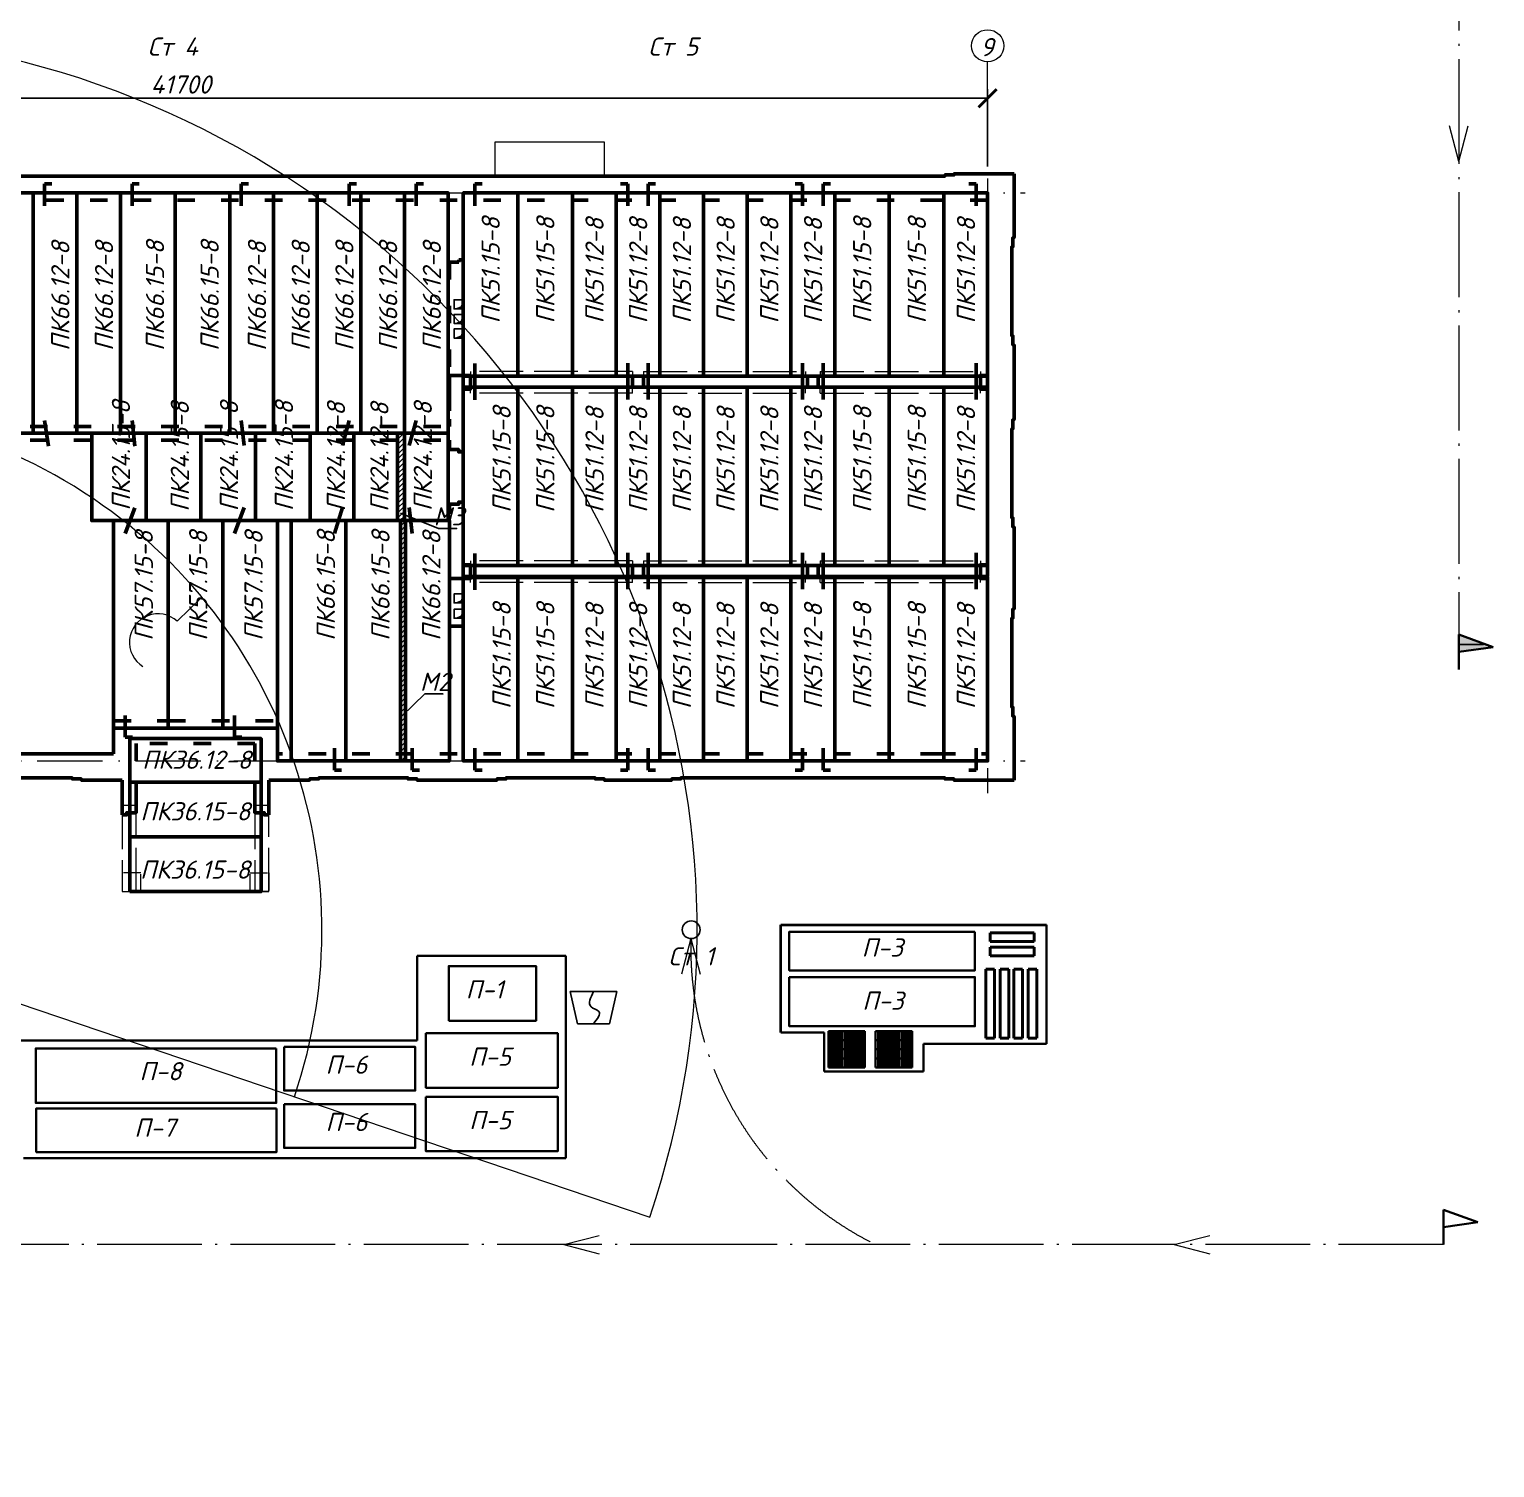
# Model space of a CAD drawing. Header units: millimetres. Extents: x 302528 to 620428, y -80391 to 59551.
# Drawn here: x 374466 to 394583, y 29851 to 49603 of the extents above; entities that cross this region are included whole.
import ezdxf
from ezdxf.enums import TextEntityAlignment as Align

# ---------------------------------------------------------------- set-up
doc = ezdxf.new("R2010")
doc.units = ezdxf.units.MM
doc.header["$MEASUREMENT"] = 0
for name, pattern in [('ACAD_ISO02W100', [15, 12, -3]), ('ACAD_ISO03W100', [30, 12, -18]), ('ACAD_ISO04W100', [30.5, 24, -3, 0.5, -3]), ('ACAD_ISO10W100', [18, 12, -3, 0, -3])]:
    doc.linetypes.add(name, pattern=pattern)
for name, color, linetype, lineweight in [('Заливка', 183, 'Continuous', 9), ('контур', 90, 'Continuous', 30), ('Перегородки', 114, 'Continuous', 30), ('Плита', 30, 'Continuous', 50), ('Пунктир', 215, 'ACAD_ISO02W100', 9), ('Стена', 150, 'Continuous', 50), ('Текст', 251, 'Continuous', 9), ('Эксковатор', 1, 'Continuous', 30)]:
    doc.layers.add(name, color=color, linetype=linetype, lineweight=lineweight)
doc.layers.add('сплошная тонкая', color=2, linetype='Continuous')
doc.styles.get("Standard").update_dxf_attribs({"font": 'isocpeui.ttf', "height": 300})
doc.styles.add('Италик', font='isocpeui.ttf')
doc.dimstyles.new('1-100', dxfattribs={"dimscale": 100, "dimtxt": 3, "dimasz": 2.5, "dimexe": 1.25, "dimexo": 0.625, "dimtad": 1, "dimdec": 0, "dimrnd": 5, "dimtxsty": 'Standard', "dimblk": 'ARCHTICK', "dimcen": 2.5, "dimadec": 0, "dimazin": 0, "dimtfac": 1, "dimtdec": 0, "dimtmove": 1, "dimatfit": 2, "dimfxl": 1, "dimarcsym": 0})

# ---------------------------------------------------------------- blocks, each defined once
blk = doc.blocks.new('A$C43E45CD4')
at = {"lineweight": 15, "ltscale": 100}
blk.add_line((0, 0), (187, 433), dxfattribs=at)
blk.add_arc((319, 802), 392, 250.2924, 80.6712, dxfattribs=at)
blk = doc.blocks.new('_ArchTick')
at = {"color": 0, "const_width": 0.15}
blk.add_lwpolyline([(-0.5, -0.5), (0.5, 0.5)], dxfattribs=at)
blk = doc.blocks.new('1.2')
at = {"lineweight": 40, "ltscale": 100}
for p, q in [((276117, -618764), (275997, -618764)), ((275997, -618764), (275997, -619364)), ((276117, -619364), (276117, -618764)), ((276313, -618764), (276193, -618764)), ((276193, -618764), (276193, -619364)), ((276313, -619364), (276313, -618764)), ((275997, -619364), (276117, -619364)), ((276193, -619364), (276313, -619364))]:
    blk.add_line(p, q, dxfattribs=at)
blk = doc.blocks.new('1.9')
at = {"lineweight": 40, "ltscale": 100}
for p, q in [((275605, -618414), (275725, -618414)), ((275605, -618414), (275605, -619364)), ((275725, -619364), (275725, -618414)), ((275801, -618414), (275921, -618414)), ((275801, -618414), (275801, -619364)), ((275921, -619364), (275921, -618414)), ((275605, -619364), (275725, -619364)), ((275801, -619364), (275921, -619364))]:
    blk.add_line(p, q, dxfattribs=at)
blk = doc.blocks.new('*D334')
at = {"color": 0, "linetype": 'ByBlock', "lineweight": -2, "transparency": 16777216}
for p, q in [((414543, 39257), (414991, 38295)), ((405870, 34192), (414938, 38408)), ((405475, 35041), (405923, 34078))]:
    blk.add_line(p, q, dxfattribs=at)
at = {"layer": 'Defpoints', "color": 0, "linetype": 'ByBlock', "lineweight": 9, "transparency": 16777216}
for p in [(414517, 39314), (414938, 38408), (405449, 35098)]:
    blk.add_point(p, dxfattribs=at)
at = {"color": 0, "linetype": 'ByBlock', "lineweight": -2, "transparency": 16777216, "xscale": 250, "yscale": 250, "zscale": 250}
for p, rotation in [((414938, 38408), 24.93886490846336), ((405870, 34192), 204.9388649084634)]:
    blk.add_blockref('_ArchTick', p, dxfattribs=dict(at, rotation=rotation))
at = {"color": 0, "linetype": 'ByBlock', "lineweight": 9, "transparency": 16777216, "insert": (410334, 36451), "char_height": 250, "width": 84090.91, "attachment_point": 5, "rotation": 24.9389, "style": 'Италик'}
blk.add_mtext('{\\fISOCPEUR|b0|i0|c204|p34;\\H0.83333x;6600}', dxfattribs=at)
blk = doc.blocks.new('*D360')
at = {"color": 0, "linetype": 'ByBlock', "lineweight": -2, "transparency": 16777216}
for p, q in [((366772, 47718), (366772, 48781)), ((387622, 47718), (387622, 48781)), ((366772, 48656), (387622, 48656))]:
    blk.add_line(p, q, dxfattribs=at)
at = {"layer": 'Defpoints', "color": 0, "linetype": 'ByBlock', "lineweight": 9, "transparency": 16777216}
for p in [(387622, 48656), (366772, 47656), (387622, 47656)]:
    blk.add_point(p, dxfattribs=at)
at = {"color": 0, "linetype": 'ByBlock', "lineweight": -2, "transparency": 16777216, "xscale": 250, "yscale": 250, "zscale": 250, "rotation": 180}
blk.add_blockref('_ArchTick', (366772, 48656), dxfattribs=at)
at = {"color": 0, "linetype": 'ByBlock', "lineweight": -2, "transparency": 16777216, "xscale": 250, "yscale": 250, "zscale": 250}
blk.add_blockref('_ArchTick', (387622, 48656), dxfattribs=at)
at = {"color": 0, "linetype": 'ByBlock', "lineweight": 9, "transparency": 16777216, "insert": (376547, 48845), "char_height": 300, "attachment_point": 5, "style": 'Италик'}
blk.add_mtext('{\\H0.83333x;41700}', dxfattribs=at)

msp = doc.modelspace()

# ---------------------------------------------------------------- hatches: boundary and pattern name
at = {"layer": 'Заливка'}
h = msp.add_hatch(dxfattribs=at)
h.set_pattern_fill('ANSI31', color=256, scale=15, style=0)
h.set_pattern_definition([(45, (241561.858, -46172.123), (-33.67596, 33.67596), [])])
h.paths.add_polyline_path([(379617.309, 43960.842), (379522.309, 43960.842), (379522.289, 42950.967), (379617.309, 42950.842)])
h.paths.add_polyline_path([(379617.309, 44055.842), (379522.309, 44055.842), (379522.309, 43960.842), (379617.309, 43960.842)])
h.paths.add_polyline_path([(379617.309, 42855.842), (379617.309, 42950.842), (379522.289, 42950.967), (379522.309, 42855.842)])
h = msp.add_hatch(dxfattribs=at)
h.set_pattern_fill('ANSI31', color=256, scale=15, style=0)
h.set_pattern_definition([(45, (241576.858, -46172.123), (-33.67596, 33.67596), [])])
h.paths.add_polyline_path([(379562.309, 39555.842), (379632.309, 39555.842), (379632.309, 42760.842), (379562.309, 42760.842)])
h.paths.add_polyline_path([(379632.309, 42855.842), (379562.309, 42855.842), (379562.309, 42760.842), (379632.309, 42760.842)])
at = {"layer": 'Перегородки', "linetype": 'ByBlock', "ltscale": 10}
msp.add_hatch(color=256, dxfattribs=at).paths.add_polyline_path([(394560.321, 41119.309), (394091.204, 41292.239), (394091.204, 41052.724)])

# ---------------------------------------------------------------- linework, layer by layer
at = {"linetype": 'ACAD_ISO04W100', "lineweight": 9, "ltscale": 60}
msp.add_line((394091.204, 51024.334), (394091.204, 40813.209), dxfattribs=at)
at = {"color": 0, "linetype": 'ByBlock', "lineweight": 9}
msp.add_line((387622.309, 48655.842), (387622.309, 49155.842), dxfattribs=at)
at = {"color": 0, "linetype": 'ACAD_ISO10W100', "lineweight": 9, "ltscale": 75}
for p, q in [((387622.309, 47555.842), (387622.309, 39112.261)), ((366472.309, 47355.842), (388137.161, 47355.842)), ((366472.309, 39555.842), (388137.161, 39555.842))]:
    msp.add_line(p, q, dxfattribs=at)
at = {"lineweight": 15, "ltscale": 100}
msp.add_line((371332.638, 37238.342), (382982.802, 33293.339), dxfattribs=at)
at = {"lineweight": 35, "ltscale": 100}
for p, q in [((384781.753, 37305.713), (388430.789, 37305.713)), ((384781.753, 35827.118), (384781.753, 37305.713))]:
    msp.add_line(p, q, dxfattribs=at)
at = {"lineweight": 30, "ltscale": 100}
for p, q in [((388430.789, 35673.223), (388430.789, 37305.713)), ((381832.867, 36881.591), (379791.336, 36881.591)), ((379791.336, 36881.591), (379791.336, 35719.28)), ((381832.867, 35756.587), (381832.867, 36881.591)), ((385378.46, 35827.118), (384781.753, 35827.118)), ((385378.46, 35293.633), (385378.46, 35827.118)), ((372570.788, 35719.28), (379791.336, 35719.28)), ((381832.867, 35756.587), (381832.867, 34103.733)), ((388430.789, 35673.223), (386742.014, 35673.223)), ((386742.014, 35673.223), (386742.014, 35290.57)), ((386742.014, 35290.57), (385378.46, 35293.728)), ((381832.867, 34103.733), (374385.5, 34103.733))]:
    msp.add_line(p, q, dxfattribs=at)
at = {"ltscale": 25}
for p, q in [((381891.132, 36389.258), (382531.132, 36389.258)), ((381891.132, 36389.258), (381991.132, 35947.99)), ((382531.132, 36389.258), (382431.132, 35947.99)), ((381991.132, 35947.99), (382431.132, 35947.99))]:
    msp.add_line(p, q, dxfattribs=at)
at = {"color": 7, "lineweight": 30, "ltscale": 25}
for p, q in [((385936.692, 35847.184), (385436.692, 35847.184)), ((385436.692, 35847.184), (385936.692, 35847.184)), ((385436.692, 35347.184), (385436.692, 35847.184)), ((385469.192, 35347.184), (385469.192, 35847.184)), ((385501.692, 35347.184), (385501.692, 35847.184)), ((385534.192, 35347.184), (385534.192, 35847.184)), ((385566.692, 35347.184), (385566.692, 35847.184)), ((385599.192, 35347.184), (385599.192, 35847.184)), ((385631.692, 35347.184), (385631.692, 35847.184)), ((385664.192, 35347.184), (385664.192, 35847.184)), ((385696.692, 35347.184), (385696.692, 35847.184)), ((385729.192, 35347.184), (385729.192, 35847.184)), ((385761.692, 35347.184), (385761.692, 35847.184)), ((385794.192, 35347.184), (385794.192, 35847.184)), ((385826.692, 35347.184), (385826.692, 35847.184)), ((385859.192, 35347.184), (385859.192, 35847.184)), ((385891.692, 35347.184), (385891.692, 35847.184)), ((385924.192, 35347.184), (385924.192, 35847.184)), ((385936.692, 35847.184), (385936.692, 35347.184)), ((386584.433, 35847.407), (386084.433, 35847.407)), ((386084.433, 35847.407), (386584.433, 35847.407)), ((386084.433, 35347.407), (386084.433, 35847.407)), ((386116.933, 35347.407), (386116.933, 35847.407)), ((386149.433, 35347.407), (386149.433, 35847.407)), ((386181.933, 35347.407), (386181.933, 35847.407)), ((386214.433, 35347.407), (386214.433, 35847.407)), ((386246.933, 35347.407), (386246.933, 35847.407)), ((386279.433, 35347.407), (386279.433, 35847.407)), ((386311.933, 35347.407), (386311.933, 35847.407)), ((386344.433, 35347.407), (386344.433, 35847.407)), ((386376.933, 35347.407), (386376.933, 35847.407)), ((386409.433, 35347.407), (386409.433, 35847.407)), ((386441.933, 35347.407), (386441.933, 35847.407)), ((386474.433, 35347.407), (386474.433, 35847.407)), ((386506.933, 35347.407), (386506.933, 35847.407)), ((386539.433, 35347.407), (386539.433, 35847.407)), ((386571.933, 35347.407), (386571.933, 35847.407)), ((386584.433, 35847.407), (386584.433, 35347.407)), ((385436.692, 35722.184), (385936.692, 35722.184)), ((386084.433, 35722.407), (386584.433, 35722.407)), ((385436.692, 35597.184), (385936.692, 35597.184)), ((385436.692, 35472.184), (385936.692, 35472.184)), ((386084.433, 35597.407), (386584.433, 35597.407)), ((386084.433, 35472.407), (386584.433, 35472.407)), ((385936.692, 35347.184), (385436.692, 35347.184)), ((386584.433, 35347.407), (386084.433, 35347.407))]:
    msp.add_line(p, q, dxfattribs=at)
at = {"color": 0, "linetype": 'ACAD_ISO04W100', "lineweight": 9, "ltscale": 60}
for p, q in [((384156.612, 32914.53), (364011.325, 32914.53)), ((393880.634, 32914.53), (383868.076, 32914.53))]:
    msp.add_line(p, q, dxfattribs=at)
for points in [[(380422.309, 45763.402), (380422.309, 45888.402), (380297.309, 45888.402), (380297.309, 45763.402)], [(380422.309, 45763.402), (380422.309, 45888.402), (380297.309, 45888.402), (380297.309, 45763.402)], [(380422.309, 45563.402), (380422.309, 45688.402), (380297.309, 45688.402), (380297.309, 45563.402)], [(380422.309, 45563.402), (380422.309, 45688.402), (380297.309, 45688.402), (380297.309, 45563.402)], [(380422.309, 45363.402), (380422.309, 45488.402), (380297.309, 45488.402), (380297.309, 45363.402)], [(380422.309, 45363.402), (380422.309, 45488.402), (380297.309, 45488.402), (380297.309, 45363.402)], [(380422.309, 41725.185), (380422.309, 41850.185), (380297.309, 41850.185), (380297.309, 41725.185)], [(380422.309, 41725.185), (380422.309, 41850.185), (380297.309, 41850.185), (380297.309, 41725.185)], [(380422.309, 41515.113), (380422.309, 41640.113), (380297.309, 41640.113), (380297.309, 41515.113)], [(380422.309, 41515.113), (380422.309, 41640.113), (380297.309, 41640.113), (380297.309, 41515.113)]]:
    msp.add_lwpolyline(points, close=True)
for points in [[(380085.041, 42748.211), (380335.244, 42748.211), (380335.244, 42748.211)], [(379896.295, 40476.026), (380146.498, 40476.026), (380146.498, 40476.026)]]:
    msp.add_lwpolyline(points)
at = {"color": 7, "lineweight": 30, "ltscale": 100}
for points in [[(387448.059, 37211.026), (384898.059, 37211.026), (384898.059, 36680.026), (387448.059, 36680.026), (387448.059, 37211.026)], [(384898.059, 36588.409), (384898.059, 35913.409), (387448.059, 35913.409), (387448.059, 36588.409), (384898.059, 36588.409)]]:
    msp.add_lwpolyline(points, dxfattribs=at)
at = {"lineweight": 30, "ltscale": 100}
for points in [[(380223.983, 35988.408), (380223.983, 36738.408), (381423.983, 36738.408), (381423.983, 35988.408)], [(379911.589, 35817.681), (381721.589, 35817.681), (381721.589, 35067.681), (379911.589, 35067.681)], [(377855.521, 35609.864), (377855.521, 34859.864), (374555.521, 34859.864), (374555.521, 35609.864)], [(377964.083, 35629.57), (379764.083, 35629.57), (379764.083, 35029.57), (377964.083, 35029.57)], [(377964.083, 34843.225), (379764.083, 34843.225), (379764.083, 34243.225), (377964.083, 34243.225)], [(379911.589, 34945.761), (381721.589, 34945.761), (381721.589, 34195.761), (379911.589, 34195.761)], [(377861.735, 34784.835), (377861.735, 34184.835), (374561.735, 34184.835), (374561.735, 34784.835)]]:
    msp.add_lwpolyline(points, close=True, dxfattribs=at)
at = {"color": 0, "linetype": 'ByBlock', "lineweight": 9}
msp.add_circle((387622.309, 49376.79), 220.948, dxfattribs=at)
at = {"color": 0, "lineweight": -3}
msp.add_circle((383552.594, 37238.342), 122.409, dxfattribs=at)
at = {"lineweight": 15, "ltscale": 100}
for radius, start, end in [(12300, 341.2928047, 212.532015), (7150, 341.292834, 212.5939003)]:
    msp.add_arc((371332.611, 37238.342), radius, start, end, dxfattribs=at)
at = {"linetype": 'ACAD_ISO04W100', "lineweight": 9, "ltscale": 60}
msp.add_arc((388088.647, 36993.176), 4542.673, 178.4502441, 243.8770988, dxfattribs=at)
at = {"ltscale": 25}
msp.add_open_spline([(382211.132, 36389.258), (382170.341, 36306.485), (382105.777, 36175.473), (382349.198, 36123.997), (382262.816, 36013.877), (382211.132, 35947.99)], degree=3, knots=[0, 0, 0, 0, 212.012520396, 335.571784174, 519.620032067, 519.620032067, 519.620032067, 519.620032067], dxfattribs=at)
for points in [[(380297.309, 45763.402), (380422.309, 45763.402), (380386.954, 45798.757), (380422.309, 45888.402)], [(380297.309, 45763.402), (380422.309, 45763.402), (380386.954, 45798.757), (380422.309, 45888.402)], [(380297.309, 45563.402), (380422.309, 45563.402), (380386.954, 45598.757), (380422.309, 45688.402)], [(380297.309, 45563.402), (380422.309, 45563.402), (380386.954, 45598.757), (380422.309, 45688.402)], [(380297.309, 45363.402), (380422.309, 45363.402), (380386.954, 45398.757), (380422.309, 45488.402)], [(380297.309, 45363.402), (380422.309, 45363.402), (380386.954, 45398.757), (380422.309, 45488.402)], [(380297.309, 41725.185), (380422.309, 41725.185), (380386.954, 41760.54), (380422.309, 41850.185)], [(380297.309, 41725.185), (380422.309, 41725.185), (380386.954, 41760.54), (380422.309, 41850.185)], [(380297.309, 41515.113), (380422.309, 41515.113), (380386.954, 41550.468), (380422.309, 41640.113)], [(380297.309, 41515.113), (380422.309, 41515.113), (380386.954, 41550.468), (380422.309, 41640.113)]]:
    msp.add_solid(points)
at = {"layer": 'контур', "color": 0, "linetype": 'ACAD_ISO04W100', "lineweight": 9, "ltscale": 60}
for p, q in [((394091.204, 47789.334), (393964.071, 48277.036)), ((394091.204, 47789.334), (394218.337, 48277.036)), ((383547.636, 37116.033), (383420.503, 36628.331)), ((383547.636, 37116.033), (383674.768, 36628.331)), ((381802.618, 32914.53), (382290.32, 33041.663)), ((390183.166, 32914.53), (390670.868, 33041.663)), ((381802.618, 32914.53), (382290.32, 32787.397)), ((390183.166, 32914.53), (390670.868, 32787.397))]:
    msp.add_line(p, q, dxfattribs=at)
at = {"layer": 'Плита'}
for p, q in [((374676.059, 47480.141), (374776.059, 47480.141)), ((375876.059, 47480.141), (375976.059, 47480.141)), ((377376.059, 47480.141), (377476.059, 47480.141)), ((378858.559, 47480.141), (378958.559, 47480.141)), ((379776.059, 47480.141), (379876.059, 47480.141)), ((380581.059, 47480.141), (380681.059, 47480.141)), ((382681.059, 47480.141), (382581.059, 47480.141)), ((382963.559, 47480.141), (383063.559, 47480.141)), ((385081.059, 47480.141), (384981.059, 47480.141)), ((385363.559, 47480.141), (385463.559, 47480.141)), ((387463.559, 47480.141), (387363.559, 47480.141)), ((380581.059, 44512.915), (380581.059, 45012.915)), ((382681.059, 44519.988), (382681.059, 45019.988)), ((382963.559, 44519.988), (382963.559, 45019.988)), ((385081.059, 44519.988), (385081.059, 45019.988)), ((385363.559, 44519.988), (385363.559, 45019.988)), ((387463.559, 44519.988), (387463.559, 45019.988)), ((374731.059, 43880.842), (374676.059, 44230.842)), ((378653.559, 42680.842), (378763.559, 43038.794)), ((380581.059, 41905.842), (380581.059, 42405.842)), ((382681.059, 41912.915), (382681.059, 42412.915)), ((382963.559, 41912.915), (382963.559, 42412.915)), ((385081.059, 41912.915), (385081.059, 42412.915)), ((385363.559, 41912.915), (385363.559, 42412.915)), ((387463.559, 41912.915), (387463.559, 42412.915)), ((375781.059, 39881.543), (375881.059, 39881.543)), ((377282.059, 39881.543), (377382.059, 39881.543)), ((378653.559, 39431.543), (378753.559, 39431.543)), ((379721.059, 39431.543), (379821.059, 39431.543)), ((380581.059, 39431.543), (380681.059, 39431.543)), ((382681.059, 39431.543), (382581.059, 39431.543)), ((382963.559, 39431.543), (383063.559, 39431.543)), ((385081.059, 39431.543), (384981.059, 39431.543)), ((385363.559, 39431.543), (385463.559, 39431.543)), ((387463.559, 39431.543), (387363.559, 39431.543))]:
    msp.add_line(p, q, dxfattribs=at)
at = {"layer": 'Плита', "linetype": 'ByBlock'}
for p, q in [((375913.559, 43880.842), (375876.059, 44230.842)), ((377413.559, 43888.794), (377376.059, 44230.842)), ((378763.559, 43888.794), (378858.559, 44230.842)), ((379681.059, 43888.794), (379776.059, 44230.842)), ((375780.559, 42680.842), (375913.559, 43030.842)), ((377281.559, 42680.842), (377413.559, 43038.794)), ((379721.059, 42680.842), (379681.059, 43038.794))]:
    msp.add_line(p, q, dxfattribs=at)
at = {"layer": 'Плита', "lineweight": 9}
msp.add_lwpolyline([(380859.809, 47565.842), (380859.809, 48055.842), (382359.809, 48055.842), (382359.809, 47565.842)], dxfattribs=at)
at = {"layer": 'Плита'}
for points in [[(374676.059, 47480.141), (374676.059, 47180.842)], [(375876.059, 47480.141), (375876.059, 47180.842)], [(377376.059, 47480.141), (377376.059, 47180.842)], [(378858.559, 47480.141), (378858.559, 47180.842)], [(379776.059, 47480.141), (379776.059, 47180.842)], [(380581.059, 47480.141), (380581.059, 47180.842)], [(382681.059, 47480.141), (382681.059, 47180.842)], [(382963.559, 47480.141), (382963.559, 47180.842)], [(385081.059, 47480.141), (385081.059, 47180.842)], [(385363.559, 47480.141), (385363.559, 47180.842)], [(387463.559, 47480.141), (387463.559, 47180.842)], [(380422.309, 44837.915), (380422.309, 44687.915)], [(382747.309, 44687.915), (380422.309, 44687.915)], [(382747.309, 44837.915), (380522.309, 44837.915)], [(382897.309, 44837.915), (385147.309, 44837.915)], [(382897.309, 44687.915), (385147.309, 44687.915)], [(385297.309, 44837.915), (387622.309, 44837.915)], [(385297.309, 44687.915), (387622.309, 44687.915)], [(387622.309, 44837.915), (387622.309, 44687.915)], [(379617.309, 44055.842), (379617.309, 42855.842)], [(379562.309, 42760.842), (379562.309, 39555.842), (379632.309, 39555.842), (379632.309, 42855.842), (379562.309, 42855.842)], [(382747.309, 42237.915), (380422.309, 42237.915)], [(380422.309, 42237.915), (380422.309, 42087.915)], [(382747.309, 42087.915), (380422.309, 42087.915)], [(382897.309, 42237.915), (385147.309, 42237.915)], [(382897.309, 42087.915), (385147.309, 42087.915)], [(385297.309, 42237.915), (387622.309, 42237.915)], [(385297.309, 42087.915), (387622.309, 42087.915)], [(387622.309, 42237.915), (387622.309, 42087.915)], [(375781.059, 39881.543), (375781.059, 40180.842)], [(377282.059, 39881.543), (377282.059, 40180.842)], [(378653.559, 39431.543), (378653.559, 39730.842)], [(379721.059, 39431.543), (379721.059, 39730.842)], [(380581.059, 39431.543), (380581.059, 39730.842)], [(382681.059, 39431.543), (382681.059, 39730.842)], [(382963.559, 39431.543), (382963.559, 39730.842)], [(385081.059, 39431.543), (385081.059, 39730.842)], [(385363.559, 39431.543), (385363.559, 39730.842)], [(387463.559, 39431.543), (387463.559, 39730.842)]]:
    msp.add_lwpolyline(points, dxfattribs=at)
for points in [[(373917.309, 47355.842), (374517.309, 47355.842), (374517.309, 44055.842), (373917.309, 44055.842)], [(374517.309, 47355.842), (375117.309, 47355.842), (375117.309, 44055.842), (374517.309, 44055.842)], [(375117.309, 47355.842), (375717.309, 47355.842), (375717.309, 44055.842), (375117.309, 44055.842)], [(375717.309, 47355.842), (375717.309, 44055.842), (376467.309, 44055.842), (376467.309, 47355.842)], [(376467.309, 47355.842), (376467.309, 44055.842), (377217.309, 44055.842), (377217.309, 47355.842)], [(377217.309, 47355.842), (377817.309, 47355.842), (377817.309, 44055.842), (377217.309, 44055.842)], [(377817.309, 47355.842), (378417.309, 47355.842), (378417.309, 44055.842), (377817.309, 44055.842)], [(378417.309, 47355.842), (379017.309, 47355.842), (379017.309, 44055.842), (378417.309, 44055.842)], [(379017.309, 47355.842), (379617.309, 47355.842), (379617.309, 44055.842), (379017.309, 44055.842)], [(379617.309, 47355.842), (380217.309, 47355.842), (380217.309, 44055.842), (379617.309, 44055.842)], [(380422.309, 44837.915), (381172.309, 44837.915), (381172.309, 47355.842), (380422.309, 47355.842)], [(381172.309, 44837.915), (381922.309, 44837.915), (381922.309, 47355.842), (381172.309, 47355.842)], [(381922.309, 44837.915), (382522.309, 44837.915), (382522.309, 47355.842), (381922.309, 47355.842)], [(382522.309, 44837.915), (383122.309, 44837.915), (383122.309, 47355.842), (382522.309, 47355.842)], [(383122.309, 44837.915), (383722.309, 44837.915), (383722.309, 47355.842), (383122.309, 47355.842)], [(383722.309, 44837.915), (384322.309, 44837.915), (384322.309, 47355.842), (383722.309, 47355.842)], [(384322.309, 44837.915), (384922.309, 44837.915), (384922.309, 47355.842), (384322.309, 47355.842)], [(384922.309, 47355.842), (385522.309, 47355.842), (385522.309, 44837.915), (384922.309, 44837.915)], [(385522.309, 44837.915), (386272.309, 44837.915), (386272.309, 47355.842), (385522.309, 47355.842)], [(386272.309, 44837.915), (387022.309, 44837.915), (387022.309, 47355.842), (386272.309, 47355.842)], [(387022.309, 44837.915), (387622.309, 44837.915), (387622.309, 47355.842), (387022.309, 47355.842)], [(381172.309, 44687.915), (380422.309, 44687.915), (380422.309, 42237.915), (381172.309, 42237.915)], [(381172.309, 42237.915), (381922.309, 42237.915), (381922.309, 44687.915), (381172.309, 44687.915)], [(381922.309, 44687.915), (382522.309, 44687.915), (382522.309, 42237.915), (381922.309, 42237.915)], [(382522.309, 44687.915), (383122.309, 44687.915), (383122.309, 42237.915), (382522.309, 42237.915)], [(382747.309, 44687.915), (382897.309, 44687.915), (382897.309, 44837.915), (382747.309, 44837.915)], [(383122.309, 44687.915), (383722.309, 44687.915), (383722.309, 42237.915), (383122.309, 42237.915)], [(383722.309, 44687.915), (384322.309, 44687.915), (384322.309, 42237.915), (383722.309, 42237.915)], [(384322.309, 44687.915), (384922.309, 44687.915), (384922.309, 42237.915), (384322.309, 42237.915)], [(384922.309, 44687.915), (385522.309, 44687.915), (385522.309, 42237.915), (384922.309, 42237.915)], [(385147.309, 44687.915), (385297.309, 44687.915), (385297.309, 44837.915), (385147.309, 44837.915)], [(385522.309, 42237.915), (386272.309, 42237.915), (386272.309, 44687.915), (385522.309, 44687.915)], [(386272.309, 42237.915), (387022.309, 42237.915), (387022.309, 44687.915), (386272.309, 44687.915)], [(387022.309, 44687.915), (387622.309, 44687.915), (387622.309, 42237.915), (387022.309, 42237.915)], [(375322.309, 44055.842), (376072.309, 44055.842), (376072.309, 42855.842), (375322.309, 42855.842)], [(376072.309, 44055.842), (376822.309, 44055.842), (376822.309, 42855.842), (376072.309, 42855.842)], [(376822.309, 44055.842), (377572.309, 44055.842), (377572.309, 42855.842), (376822.309, 42855.842)], [(377572.309, 44055.842), (378322.309, 44055.842), (378322.309, 42855.842), (377572.309, 42855.842)], [(378322.309, 42855.842), (378922.309, 42855.842), (378922.309, 44055.842), (378322.309, 44055.842)], [(378922.309, 42855.842), (379522.309, 42855.842), (379522.309, 44055.842), (378922.309, 44055.842)], [(379617.309, 42855.842), (380217.309, 42855.842), (380217.309, 44055.842), (379617.309, 44055.842)], [(375622.309, 40005.842), (375622.309, 42855.842), (376372.309, 42855.842), (376372.309, 40005.842)], [(376372.309, 40005.842), (376372.309, 42855.842), (377122.309, 42855.842), (377122.309, 40005.842)], [(377122.309, 40005.842), (377122.309, 42855.842), (377872.309, 42855.842), (377872.309, 40005.842)], [(377872.309, 42855.842), (378062.309, 42855.842), (378062.309, 39555.842), (377872.309, 39555.842)], [(378062.309, 42855.842), (378812.309, 42855.842), (378812.309, 39555.842), (378062.309, 39555.842)], [(378812.309, 42855.842), (379562.309, 42855.842), (379562.309, 39555.842), (378812.309, 39555.842)], [(379632.309, 42855.842), (380232.309, 42855.842), (380232.309, 39555.842), (379632.309, 39555.842)], [(380422.309, 42073.768), (381172.309, 42073.768), (381172.309, 39555.842), (380422.309, 39555.842)], [(381172.309, 42073.768), (381922.309, 42073.768), (381922.309, 39555.842), (381172.309, 39555.842)], [(381922.309, 42073.768), (382522.309, 42073.768), (382522.309, 39555.842), (381922.309, 39555.842)], [(382522.309, 42073.768), (383122.309, 42073.768), (383122.309, 39555.842), (382522.309, 39555.842)], [(382747.309, 42087.915), (382897.309, 42087.915), (382897.309, 42237.915), (382747.309, 42237.915)], [(383122.309, 42073.768), (383722.309, 42073.768), (383722.309, 39555.842), (383122.309, 39555.842)], [(383722.309, 42073.768), (384322.309, 42073.768), (384322.309, 39555.842), (383722.309, 39555.842)], [(384322.309, 42073.768), (384922.309, 42073.768), (384922.309, 39555.842), (384322.309, 39555.842)], [(384922.309, 39555.842), (385522.309, 39555.842), (385522.309, 42073.768), (384922.309, 42073.768)], [(385147.309, 42087.915), (385297.309, 42087.915), (385297.309, 42237.915), (385147.309, 42237.915)], [(385522.309, 42073.768), (386272.309, 42073.768), (386272.309, 39555.842), (385522.309, 39555.842)], [(386272.309, 42073.768), (387022.309, 42073.768), (387022.309, 39555.842), (386272.309, 39555.842)], [(387022.309, 42073.768), (387622.309, 42073.768), (387622.309, 39555.842), (387022.309, 39555.842)], [(375847.309, 39262.915), (377647.309, 39262.915), (377647.309, 39862.915), (375847.309, 39862.915)], [(375847.309, 38512.915), (377647.309, 38512.915), (377647.309, 39262.915), (375847.309, 39262.915)], [(375847.309, 37762.915), (377647.309, 37762.915), (377647.309, 38512.915), (375847.309, 38512.915)]]:
    msp.add_lwpolyline(points, close=True, dxfattribs=at)
at = {"layer": 'Пунктир', "ltscale": 50}
for points in [[(382747.309, 44902.915), (380522.309, 44902.915), (380522.309, 44837.915)], [(382747.309, 44902.915), (382747.309, 44837.915)], [(382897.309, 44902.915), (385122.309, 44902.915), (385122.309, 44837.915)], [(382897.309, 44902.915), (382897.309, 44837.915)], [(385322.309, 44902.915), (387522.309, 44902.915), (387522.309, 44837.915)], [(385322.309, 44902.915), (385322.309, 44837.915)], [(382747.309, 44608.768), (380522.309, 44608.768), (380522.309, 44673.768)], [(382747.309, 44608.768), (382747.309, 44673.768)], [(382897.309, 44608.768), (385122.309, 44608.768), (385122.309, 44673.768)], [(385322.309, 44608.768), (387522.309, 44608.768), (387522.309, 44687.915)], [(385322.309, 44608.768), (385322.309, 44673.768)], [(382747.309, 42302.915), (380522.309, 42302.915), (380522.309, 42237.915)], [(382747.309, 42302.915), (382747.309, 42237.915)], [(382897.309, 42302.915), (385122.309, 42302.915), (385122.309, 42237.915)], [(382897.309, 42302.915), (382897.309, 42237.915)], [(385322.309, 42302.915), (387522.309, 42302.915), (387522.309, 42237.915)], [(385322.309, 42302.915), (385322.309, 42237.915)], [(382747.309, 42008.768), (380522.309, 42008.768), (380522.309, 42073.768)], [(382747.309, 42008.768), (382747.309, 42073.768)], [(382897.309, 42008.768), (385122.309, 42008.768), (385122.309, 42073.768)], [(385322.309, 42008.768), (387522.309, 42008.768), (387522.309, 42087.915)], [(385322.309, 42008.768), (385322.309, 42073.768)], [(375932.309, 38945.842), (375742.309, 38945.842), (375742.309, 37762.915), (375932.309, 37762.915), (375932.309, 38955.842)], [(377752.309, 38945.842), (377562.309, 38945.842), (377562.309, 37762.915), (377752.309, 37762.915), (377752.309, 38955.842)]]:
    msp.add_lwpolyline(points, dxfattribs=at)
at = {"layer": 'сплошная тонкая', "color": 0}
msp.add_line((394091.204, 41154.818), (394428.992, 41154.818), dxfattribs=at)
at = {"layer": 'Стена', "linetype": 'ACAD_ISO03W100', "ltscale": 20}
for p, q in [((387622.309, 47255.842), (386939.809, 47255.842)), ((375622.309, 40105.842), (376372.309, 40105.842)), ((376372.309, 40105.842), (377872.309, 40105.842)), ((377562.309, 39795.842), (375932.309, 39795.842)), ((375932.309, 39795.842), (375932.309, 39262.915)), ((377562.309, 39795.842), (377562.309, 39262.915)), ((386939.809, 39655.842), (387622.309, 39655.842))]:
    msp.add_line(p, q, dxfattribs=at)
at = {"layer": 'Стена'}
for p, q in [((387622.309, 46523.342), (387622.309, 47255.842)), ((387622.309, 44850.842), (387622.309, 46523.342)), ((387622.309, 44023.342), (387622.309, 44660.842)), ((387622.309, 42250.842), (387622.309, 44023.342)), ((387622.309, 40388.342), (387622.309, 42060.842)), ((387622.309, 39655.842), (387622.309, 40388.342)), ((377872.309, 40105.842), (377872.309, 40005.842)), ((377872.309, 40005.842), (377872.309, 39655.842)), ((366772.309, 39655.842), (375622.309, 39655.842)), ((374929.809, 39323.342), (374929.809, 39323.342)), ((375742.309, 39293.342), (375742.309, 38815.842)), ((377752.309, 39293.342), (377752.309, 38815.842))]:
    msp.add_line(p, q, dxfattribs=at)
for points in [[(386909.809, 47588.342), (371572.309, 47588.342)], [(386909.809, 47588.342), (387034.809, 47588.342), (387034.809, 47603.342), (387159.809, 47603.342), (387159.809, 47618.342), (387984.809, 47618.342)], [(387954.809, 46493.342), (387954.809, 46618.342), (387969.809, 46618.342), (387969.809, 46743.342), (387984.809, 46743.342), (387984.809, 47618.342)], [(387954.809, 46493.342), (387954.809, 45518.342)], [(387954.809, 45518.342), (387954.809, 45393.342), (387969.809, 45393.342), (387969.809, 45268.342), (387984.809, 45268.342), (387984.809, 44655.842)], [(380422.309, 44850.842), (380522.309, 44850.842), (380522.309, 44660.842), (380422.309, 44660.842)], [(380422.309, 44850.842), (380522.309, 44850.842), (380522.309, 44660.842), (380422.309, 44660.842)], [(387622.309, 44850.842), (387522.309, 44850.842), (387522.309, 44660.842), (387622.309, 44660.842)], [(387954.809, 43993.342), (387954.809, 44118.342), (387969.809, 44118.342), (387969.809, 44243.342), (387984.809, 44243.342), (387984.809, 44755.842)], [(387954.809, 44055.842), (387954.809, 43018.342)], [(380232.309, 43960.842), (380232.309, 43830.842)], [(380422.309, 43800.842), (380362.309, 43800.842), (380362.309, 43830.842), (380232.309, 43830.842)], [(380422.309, 43110.842), (380362.309, 43110.842), (380362.309, 43080.842), (380232.309, 43080.842)], [(380232.309, 43080.842), (380232.309, 42950.842)], [(387954.809, 43018.342), (387954.809, 42893.342), (387969.809, 42893.342), (387969.809, 42768.342), (387984.809, 42768.342), (387984.809, 42155.842)], [(380422.309, 42250.842), (380522.309, 42250.842), (380522.309, 42060.842), (380232.309, 42060.842)], [(380422.309, 42250.842), (380522.309, 42250.842), (380522.309, 42060.842), (380422.309, 42060.842)], [(387622.309, 42250.842), (387522.309, 42250.842), (387522.309, 42060.842), (387622.309, 42060.842)], [(387622.309, 42250.842), (387522.309, 42250.842), (387522.309, 42060.842), (387622.309, 42060.842)], [(387954.809, 41393.342), (387954.809, 41518.342), (387969.809, 41518.342), (387969.809, 41643.342), (387984.809, 41643.342), (387984.809, 42155.842)], [(387954.809, 41393.342), (387954.809, 40418.342)], [(387954.809, 40418.342), (387954.809, 40293.342), (387969.809, 40293.342), (387969.809, 40168.342), (387984.809, 40168.342), (387984.809, 39293.342)], [(375622.309, 40005.842), (375622.309, 39655.842)], [(373954.809, 39323.342), (374929.809, 39323.342)], [(374929.809, 39323.342), (375054.809, 39323.342), (375054.809, 39308.342), (375179.809, 39308.342), (375179.809, 39293.342), (375742.309, 39293.342)], [(374929.809, 39323.342), (375054.809, 39323.342), (375054.809, 39308.342), (375179.809, 39308.342), (375179.809, 39293.342), (375742.309, 39293.342)], [(375742.309, 38815.842), (375802.309, 38815.842), (375802.309, 38845.842), (375932.309, 38845.842), (375932.309, 39262.915)], [(377752.309, 38815.842), (377692.309, 38815.842), (377692.309, 38845.842), (377562.309, 38845.842), (377562.309, 39262.915)], [(378564.809, 39323.342), (378439.809, 39323.342), (378439.809, 39308.342), (378314.809, 39308.342), (378314.809, 39293.342), (377752.309, 39293.342)], [(378564.809, 39323.342), (378439.809, 39323.342), (378439.809, 39308.342), (378314.809, 39308.342), (378314.809, 39293.342), (377872.309, 39293.342)], [(378564.809, 39323.342), (379602.309, 39323.342)], [(379539.809, 39323.342), (379664.809, 39323.342), (379664.809, 39308.342), (379789.809, 39308.342), (379789.809, 39293.342), (380337.309, 39293.342)], [(381134.809, 39323.342), (381009.809, 39323.342), (381009.809, 39308.342), (380884.809, 39308.342), (380884.809, 39293.342), (380337.309, 39293.342)], [(381134.809, 39323.342), (382109.809, 39323.342)], [(382109.809, 39323.342), (382234.809, 39323.342), (382234.809, 39308.342), (382359.809, 39308.342), (382359.809, 39293.342), (382822.309, 39293.342)], [(383534.809, 39323.342), (383409.809, 39323.342), (383409.809, 39308.342), (383284.809, 39308.342), (383284.809, 39293.342), (382822.309, 39293.342)], [(383534.809, 39323.342), (386909.809, 39323.342)], [(386909.809, 39323.342), (387034.809, 39323.342), (387034.809, 39308.342), (387159.809, 39308.342), (387159.809, 39293.342), (387984.809, 39293.342)]]:
    msp.add_lwpolyline(points, dxfattribs=at)
at = {"layer": 'Стена', "linetype": 'ACAD_ISO03W100', "ltscale": 20}
for points in [[(386939.809, 47255.842), (367742.309, 47255.842)], [(380422.309, 46435.842), (380362.309, 46435.842), (380362.309, 46405.842), (380232.309, 46405.842)], [(380232.309, 46405.842), (380232.309, 44150.842)], [(380422.309, 44850.842), (380422.309, 46435.842)], [(380472.309, 44850.842), (380232.309, 44850.842), (380232.309, 44150.842)], [(380422.309, 43800.842), (380422.309, 44660.842)], [(380422.309, 43800.842), (380422.309, 44660.842)], [(371477.309, 44150.842), (374477.309, 44150.842)], [(374477.309, 44150.842), (380232.309, 44150.842)], [(371477.309, 43960.842), (380232.309, 43960.842)], [(380422.309, 42250.842), (380422.309, 43110.842)], [(380422.309, 42250.842), (380422.309, 43110.842)], [(380232.309, 42760.842), (380232.309, 42060.842)], [(380232.309, 42760.842), (380232.309, 42155.842)], [(380232.309, 42095.842), (380232.309, 41405.842)], [(380422.309, 41405.842), (380422.309, 42060.842)], [(380232.309, 41405.842), (380422.309, 41405.842)], [(375622.309, 40005.842), (375622.309, 40105.842)], [(386939.809, 39655.842), (377872.309, 39655.842)]]:
    msp.add_lwpolyline(points, dxfattribs=at)
at = {"layer": 'Стена', "linetype": 'ACAD_ISO03W100', "lineweight": 15, "ltscale": 20}
for points in [[(375742.309, 37762.915), (375997.309, 37762.915), (375997.309, 38017.915), (375742.309, 38017.915)], [(377752.309, 37762.915), (377497.309, 37762.915), (377497.309, 38017.915), (377752.309, 38017.915)]]:
    msp.add_lwpolyline(points, close=True, dxfattribs=at)
at = {"layer": 'Текст'}
for points in [[(382522.309, 47355.842), (383122.309, 47355.842)], [(382522.309, 39555.842), (383122.309, 39555.842)]]:
    msp.add_lwpolyline(points, dxfattribs=at)
at = {"layer": 'Эксковатор', "linetype": 'ByBlock'}
for p, q in [((394091.204, 41292.239), (394091.204, 40813.209)), ((394091.204, 41292.239), (394560.321, 41119.309)), ((394560.321, 41119.309), (394091.204, 41052.724)), ((393880.634, 33393.56), (393880.634, 32914.53)), ((393880.634, 33393.56), (394349.75, 33220.63)), ((394349.75, 33220.63), (393880.634, 33154.045))]:
    msp.add_line(p, q, dxfattribs=at)

# ---------------------------------------------------------------- block references
at = {"lineweight": 15, "ltscale": 100, "rotation": 157.4389726536809}
msp.add_blockref('A$C43E45CD4', (376835.426, 41803.593), dxfattribs=at)
at = {"lineweight": 15, "rotation": 270}
msp.add_blockref('1.2', (1007022.439, 313193.248), dxfattribs=at)
at = {"lineweight": 15}
for p in [(111990.747, 655113.229), (112376.499, 655113.229)]:
    msp.add_blockref('1.9', p, dxfattribs=at)

# ---------------------------------------------------------------- texts
at = {"linetype": 'ByBlock', "lineweight": 9, "style": 'Италик'}
msp.add_text('9', height=250, dxfattribs=at).set_placement((387613.191, 49158.336), align=Align.BOTTOM_CENTER)
at = {"style": 'Италик'}
for s, p in [('М3', (380226.238, 42715.552)), ('М2', (380037.492, 40443.367)), ('ПК36.12-8 ', (376843.477, 39372.717)), ('ПК36.15-8 ', (376824.828, 38664.42)), ('ПК36.15-8 ', (376820.985, 37864.348)), ('П-3', (386176.643, 36794.155)), ('П-1', (380716.383, 36218.521)), ('П-3', (386185.298, 36064.386)), ('П-5', (380791.799, 35295.909)), ('П-8', (376268.321, 35096.173)), ('П-6', (378819.596, 35185.54)), ('П-7', (376190.192, 34319.808)), ('П-6', (378819.596, 34399.195)), ('П-5', (380791.799, 34423.989))]:
    msp.add_text(s, height=250, dxfattribs=at).set_placement(p, align=Align.BOTTOM_CENTER)
at = {"char_height": 250, "attachment_point": 1, "rotation": 90, "style": 'Италик'}
for s, insert, width in [('ПК51.15-8', (380675.428, 45563.402), 950.72727), ('ПК51.15-8', (381425.428, 45563.402), 950.72727), ('ПК51.12-8 ', (382100.428, 45563.402), 950.72727), ('ПК51.12-8 ', (382700.428, 45563.402), 950.72727), ('ПК51.12-8 ', (383300.428, 45563.402), 950.72727), ('ПК51.12-8 ', (383900.428, 45563.402), 950.72727), ('ПК51.12-8 ', (384500.428, 45563.402), 950.72727), ('ПК51.12-8 ', (385100.428, 45563.402), 950.72727), ('ПК51.15-8', (385775.428, 45563.402), 950.72727), ('ПК51.15-8', (386525.428, 45563.402), 950.72727), ('ПК51.12-8 ', (387200.428, 45563.402), 950.72727), ('ПК66.12-8', (374767.309, 45185.842), 983.42045), ('ПК66.12-8', (375367.309, 45185.842), 983.42045), ('ПК66.15-8', (376067.309, 45185.842), 983.42045), ('ПК66.15-8', (376817.309, 45185.842), 983.42045), ('ПК66.12-8', (377467.309, 45185.842), 983.42045), ('ПК66.12-8', (378067.309, 45185.842), 983.42045), ('ПК66.12-8', (378667.309, 45185.842), 983.42045), ('ПК66.12-8', (379267.309, 45185.842), 983.42045), ('ПК66.12-8', (379867.309, 45185.842), 983.42045), ('ПК24.15-8', (375599.541, 42992.831), 999.64773), ('ПК24.15-8', (376407.713, 42979.313), 999.64773), ('ПК24.15-8', (377083.18, 42983.221), 999.64773), ('ПК24.15-8', (377837.861, 42986.729), 999.64773), ('ПК24.12-8', (378552.01, 42982.992), 999.64773), ('ПК24.12-8', (379147.63, 42976.316), 999.64773), ('ПК24.12-8', (379743.277, 42987.346), 999.64773), ('ПК51.15-8', (380825.194, 42963.342), 950.72727), ('ПК51.15-8', (381425.428, 42963.342), 950.72727), ('ПК51.12-8 ', (382100.428, 42963.342), 950.72727), ('ПК51.12-8 ', (382700.428, 42963.342), 950.72727), ('ПК51.12-8 ', (383300.428, 42963.342), 950.72727), ('ПК51.12-8 ', (383900.428, 42963.342), 950.72727), ('ПК51.12-8 ', (384500.428, 42963.342), 950.72727), ('ПК51.12-8 ', (385100.428, 42963.342), 950.72727), ('ПК51.15-8', (385775.428, 42963.342), 950.72727), ('ПК51.15-8', (386525.428, 42963.342), 950.72727), ('ПК51.12-8 ', (387200.428, 42963.342), 950.72727), ('ПК57.15-8', (375912.819, 41205.842), 983.42045), ('ПК57.15-8', (376659.853, 41205.842), 983.42045), ('ПК57.15-8', (377419.879, 41205.842), 983.42045), ('ПК66.15-8', (378412.309, 41205.842), 983.42045), ('ПК66.15-8', (379162.309, 41205.842), 983.42045), ('ПК66.12-8', (379860.279, 41205.842), 983.42045), ('ПК51.15-8', (380825.194, 40268.342), 950.72727), ('ПК51.15-8', (381425.428, 40268.342), 950.72727), ('ПК51.12-8 ', (382100.428, 40268.342), 950.72727), ('ПК51.12-8 ', (382700.428, 40268.342), 950.72727), ('ПК51.12-8 ', (383300.428, 40268.342), 950.72727), ('ПК51.12-8 ', (383900.428, 40268.342), 950.72727), ('ПК51.12-8 ', (384500.428, 40268.342), 950.72727), ('ПК51.12-8 ', (385100.428, 40268.342), 950.72727), ('ПК51.15-8', (385775.428, 40268.342), 950.72727), ('ПК51.15-8', (386525.428, 40268.342), 950.72727), ('ПК51.12-8 ', (387200.428, 40268.342), 950.72727)]:
    msp.add_mtext(s, dxfattribs=dict(at, insert=insert, width=width))
at = {"layer": 'контур', "color": 0, "char_height": 250, "width": 1387.89851, "attachment_point": 1, "style": 'Италик'}
for s, insert in [('Ст 4', (376090.9, 49490.653)), ('Ст 5', (382963.443, 49490.653)), ('Ст 1', (383239.378, 36998.211))]:
    msp.add_mtext(s, dxfattribs=dict(at, insert=insert))

# ---------------------------------------------------------------- dimensions: what is measured, and where the dimension line sits
at = {"color": 0, "linetype": 'ByBlock', "lineweight": 9}
dim = msp.add_aligned_dim(p1=(405449.013, 35097.658), p2=(414516.595, 39314.168), distance=-999.278, text='{\\fISOCPEUR|b0|i0|c204|p34;\\H0.83333x;6600}', dimstyle='1-100', override={"dimtxt": 2.5, "dimtxsty": 'Италик'}, dxfattribs=at)
dim.commit()
dim.dimension.update_dxf_attribs({"geometry": '*D334', "text_midpoint": (410333.876, 36450.935)})
dim = msp.add_linear_dim(base=(387622.309, 48655.842), p1=(366772.309, 47655.842), p2=(387622.309, 47655.842), text='{\\H0.83333x;41700}', dimstyle='1-100', override={"dimtxsty": 'Италик'}, dxfattribs=at)
dim.commit()
dim.dimension.update_dxf_attribs({"geometry": '*D360', "text_midpoint": (376547.071, 48655.842), "dimtype": 160})

# ---------------------------------------------------------------- leaders
at = {"has_arrowhead": 0}
for points in [[(379562.309, 42958.168), (380085.041, 42748.211)], [(379581.453, 40171.899), (379896.295, 40476.026)]]:
    msp.add_leader(points, dimstyle='1-100', dxfattribs=at)

doc.saveas('drawing.dxf')
